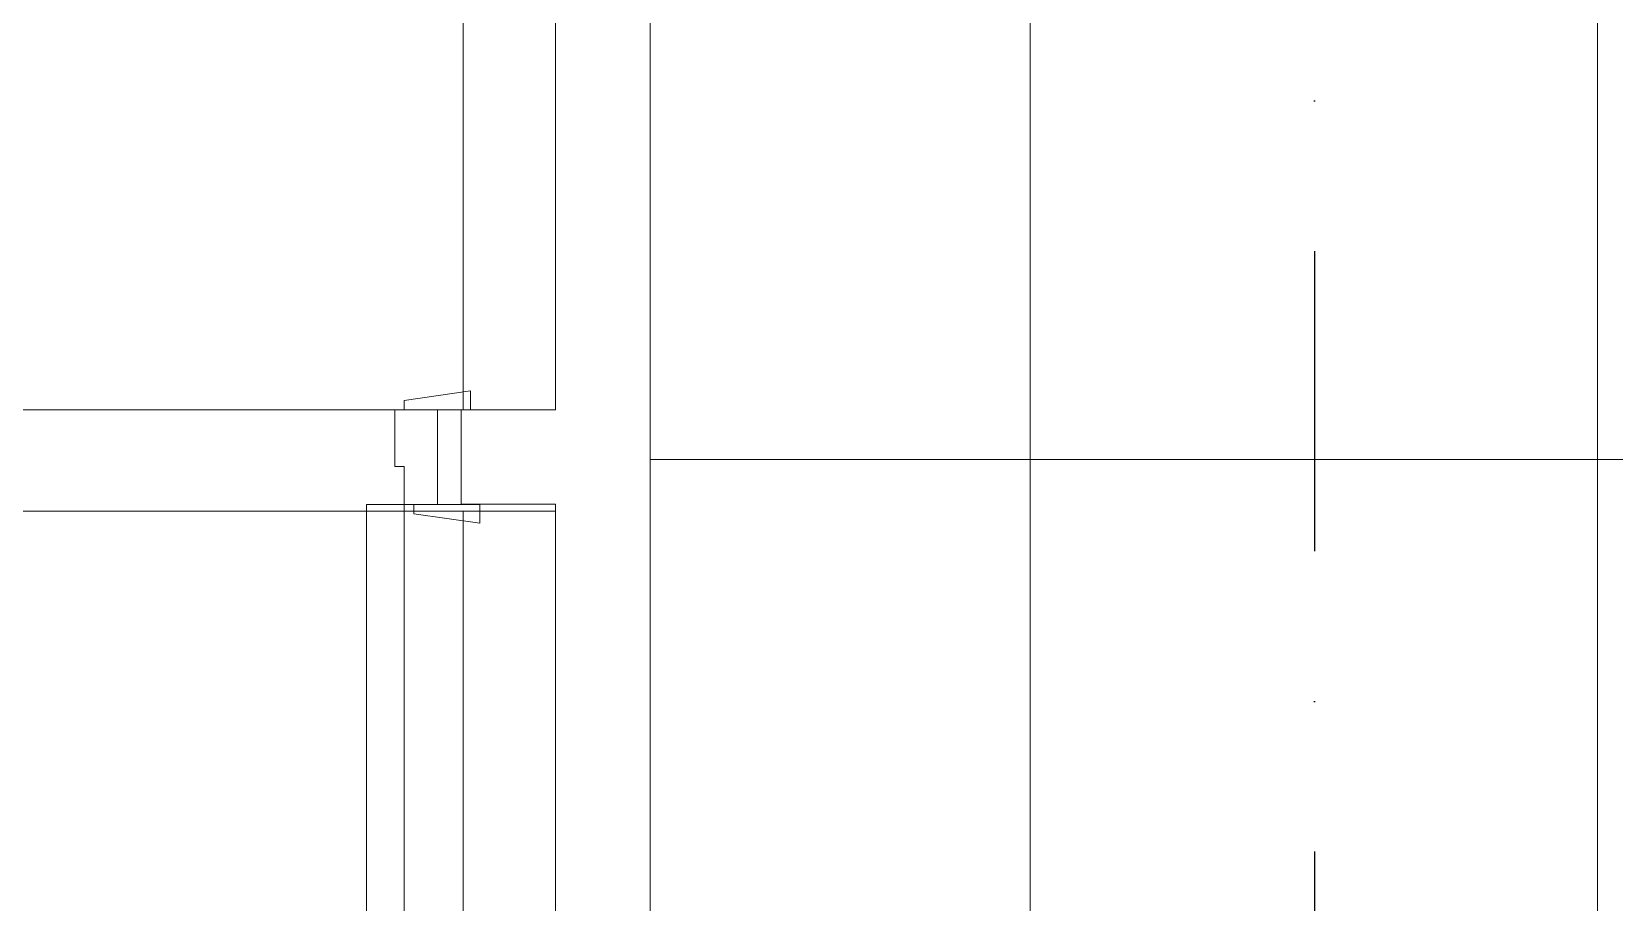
# Model space of a CAD drawing. Header units: inches. Extents: x -246178 to 57169, y -29325 to 19878.
# Drawn here: x 8544 to 10218, y -5268 to -4347 of the extents above; entities that cross this region are included whole.
import ezdxf

# ---------------------------------------------------------------- set-up
doc = ezdxf.new("R2010")
doc.units = ezdxf.units.IN
doc.header["$LTSCALE"] = 25
doc.header["$MEASUREMENT"] = 0
doc.linetypes.add('DASHDOT', pattern=[25.4, 12.7, -6.35, 0, -6.35])
doc.layers.get('0').update_dxf_attribs({"color": 8})
for name, color, linetype, lineweight in [('00-Ground Floor$0$Frame', 252, 'Continuous', 9), ('00-Ground Floor$0$Walls', 251, 'Continuous', 5), ('00-Ground Floor$0$Wooden Joinery', 251, 'Continuous', 5), ('E-LITE-CLNG-CNDT', 6, 'DASHDOT', 35), ('F-ALRM-CLNG-CNDT', 51, 'DASHDOT', 25)]:
    doc.layers.add(name, color=color, linetype=linetype, lineweight=lineweight)

# ---------------------------------------------------------------- blocks, each defined once
blk = doc.blocks.new('00-Ground Floor$0$A$C72370EFE')
at = {"layer": '00-Ground Floor$0$Wooden Joinery'}
for p, q in [((-0.01, -0.03), (-0.01, -0.07)), ((0, -0.03), (-0.01, -0.03)), ((0.04, -0.03), (0.05, -0.03)), ((0.05, -0.03), (0.05, -0.07)), ((-0.01, -0.04), (-0.02, -0.04)), ((0.05, -0.04), (0.06, -0.04)), ((-0.01, -0.06), (-0.02, -0.06)), ((0.05, -0.06), (0.06, -0.06)), ((-0.05, -0.07), (-0.05, -0.16)), ((-0.03, -0.07), (-0.03, -0.16)), ((0, -0.07), (-0.01, -0.07)), ((0.04, -0.07), (0.05, -0.07)), ((0.07, -0.07), (0.07, -0.16)), ((0.09, -0.07), (0.09, -0.16)), ((-0.01, -0.17), (-0.02, -0.17)), ((-0.01, -0.17), (-0.01, -0.19)), ((0.05, -0.17), (0.06, -0.17)), ((0.05, -0.17), (0.05, -0.19)), ((-0.01, -0.19), (-0.02, -0.19)), ((0.05, -0.19), (0.06, -0.19))]:
    blk.add_line(p, q, dxfattribs=at)
for centre, radius, start, end in [((-0.02, -0.07), 0.03, 90, 180), ((0.06, -0.07), 0.03, 0, 90), ((-0.02, -0.07), 0.01, 90, 180), ((0.06, -0.07), 0.01, 0, 90), ((-0.02, -0.16), 0.03, 180, 270), ((-0.02, -0.16), 0.01, 180, 270), ((0.06, -0.16), 0.01, 270, 0), ((0.06, -0.16), 0.03, 270, 0)]:
    blk.add_arc(centre, radius, start, end, dxfattribs=at)
blk = doc.blocks.new('00-Ground Floor$0$A$C5FCA3E6B')
at = {"layer": '00-Ground Floor$0$Wooden Joinery'}
for points in [[(80, 858.9), (80, 868.9), (10, 878.9), (10, 858.9)], [(840, 858.9), (840, 868.9), (910, 878.9), (910, 858.9)], [(70, 758.9), (70, 748.9), (0, 738.9), (0, 758.9)], [(120, 758.9), (120, 0), (80, 0), (80, 758.9)], [(850, 758.9), (850, 748.9), (920, 738.9), (920, 758.9)]]:
    blk.add_lwpolyline(points, close=True, dxfattribs=at)
for points in [[(45, 758.9), (45, 858.9), (20, 858.9), (20, 758.9), (45, 758.9)], [(45, 758.9), (80, 758.9), (80, 798.9), (90, 798.9), (90, 858.9), (45, 858.9), (45, 758.9)], [(875, 758.9), (840, 758.9), (840, 798.9), (830, 798.9), (830, 858.9), (875, 858.9), (875, 758.9)], [(875, 758.9), (875, 858.9), (900, 858.9), (900, 758.9), (875, 758.9)]]:
    blk.add_lwpolyline(points, dxfattribs=at)
blk.add_arc((80, 758.9), 760, 273.0171, 0, dxfattribs=at)
at = {"layer": '00-Ground Floor$0$Wooden Joinery', "xscale": 999.9999999998854, "yscale": 999.9999999998854, "zscale": 999.9999999998854, "rotation": 180}
blk.add_blockref('00-Ground Floor$0$A$C72370EFE', (120, 0), dxfattribs=at)
blk = doc.blocks.new('00-Ground Floor$0$A$C694D4C9C')
at = {"color": 254, "linetype": 'Continuous'}
for p, q in [((9197.9, -11267.4, 0), (9197.9, -2747.4, 0)), ((9600, -11267.4), (9600, -2747.4)), ((10200, -11267.4), (10200, -2747.4)), ((9197.9, -4800), (10397.9, -4800))]:
    blk.add_line(p, q, dxfattribs=at)
blk = doc.blocks.new('00-Ground Floor$0$A$C04D15BD0')
at = {"color": 254, "linetype": 'Continuous'}
for p, q in [((9000, -4747.4), (9000, -2747.4)), ((9000, -6247.4), (9000, -4854.6))]:
    blk.add_line(p, q, dxfattribs=at)
at = {"color": 254}
for p, q in [((9097.9, -4747.4, 0), (9097.9, -2747.4, 0)), ((5457.9, -4747.4, 0), (9097.9, -4747.4, 0)), ((9097.9, -4854.6, 0), (5457.9, -4854.6, 0)), ((9097.9, -6247.4, 0), (9097.9, -4854.6, 0))]:
    blk.add_line(p, q, dxfattribs=at)
blk = doc.blocks.new('00-Ground Floor$0$A$Ce9e1c4c3')
at = {"layer": '00-Ground Floor$0$Frame', "color": 254}
blk.add_blockref('00-Ground Floor$0$A$C04D15BD0', (-100000, 0), dxfattribs=at)
at = {"layer": '00-Ground Floor$0$Frame'}
blk.add_blockref('00-Ground Floor$0$A$C694D4C9C', (-100000, 0), dxfattribs=at)
blk = doc.blocks.new('00-Ground Floor')
at = {"layer": '00-Ground Floor$0$Walls'}
for p, q in [((9097.9, -4747.4, 0), (9097.9, -2747.4, 0)), ((9197.9, -6447.4, 0), (9197.9, -2747.4, 0)), ((8997.9, -4747.4, 0), (9097.9, -4747.4, 0)), ((8997.9, -4847.4, 0), (9097.9, -4847.4, 0)), ((9097.9, -6247.4, 0), (9097.9, -4847.4, 0))]:
    blk.add_line(p, q, dxfattribs=at)
at = {"color": 254}
blk.add_blockref('00-Ground Floor$0$A$Ce9e1c4c3', (100000, 0), dxfattribs=at)
at = {"layer": '00-Ground Floor$0$Wooden Joinery', "xscale": -1}
blk.add_blockref('00-Ground Floor$0$A$C5FCA3E6B', (9017.9, -5606.4, 0), dxfattribs=at)

msp = doc.modelspace()

# ---------------------------------------------------------------- linework, layer by layer
at = {"layer": 'F-ALRM-CLNG-CNDT'}
msp.add_lwpolyline([(7716.8, -3869.5), (9825.7, -3869.5, -0.414214), (9900.7, -3944.5), (9900.7, -6688.6)], format="xyb", dxfattribs=at)

# ---------------------------------------------------------------- block references
at = {"layer": 'E-LITE-CLNG-CNDT'}
msp.add_blockref('00-Ground Floor', (0, 0), dxfattribs=at)

doc.saveas('drawing.dxf')
